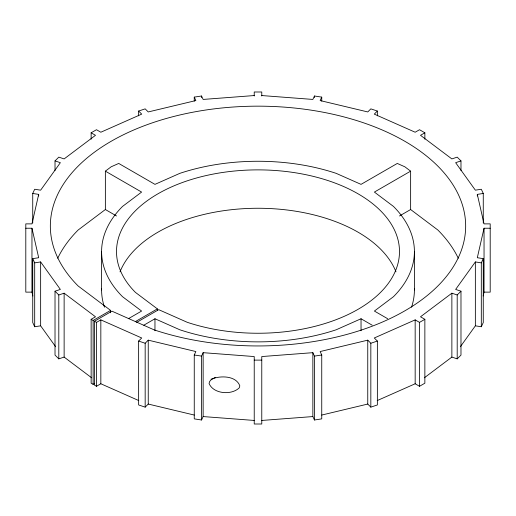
<?xml version="1.0" encoding="UTF-8"?>
<svg xmlns="http://www.w3.org/2000/svg" width="516" height="516" viewBox="0 0 516 516"><rect width="100%" height="100%" fill="white"/><g stroke="black" fill="none" stroke-linecap="round" stroke-linejoin="round"><path stroke-width="0.77" d="M32.734 223.015L32.734 193.461L38.687 194.384L31.96 223.873L25.8 223.873L25.8 292.127L31.96 292.127L32.843 296.003M490.2 228.233L484.04 228.233L477.313 257.723L483.266 258.645L483.266 322.539L481.312 326.751L475.359 325.828L460.337 346.765M483.157 296.003L484.04 292.127L484.04 228.233M32.734 193.461L34.688 189.249L40.641 190.172L60.359 162.688L55.019 160.915L55.019 170.499M377.209 400.584L415.167 383.769L419.521 386.284L424.862 383.201L424.862 319.307L419.521 322.39L415.167 319.875L374.287 337.986L377.37 341.063L377.37 404.957L370.83 407.137L370.83 343.243L367.753 340.16L320.152 351.544L321.745 354.982L321.745 418.876L314.45 419.998L314.45 356.111L312.857 352.673L261.773 356.556L261.773 424.004L254.227 424.004L254.227 356.556L203.143 352.673L203.143 416.567L201.55 419.998L194.255 418.876L194.255 354.982L195.848 351.544L148.247 340.16L145.17 343.243L145.17 407.137L138.63 404.957L138.63 341.063L141.713 337.986L100.833 319.875L96.479 322.39L94.48 321.236L94.48 385.123L96.479 386.284L100.833 383.769L138.791 400.584M321.745 101.123L321.745 97.124L314.45 96.002L312.857 99.433L261.773 95.55M201.55 419.998L201.55 356.111L203.143 352.673M321.745 97.124L320.152 100.562L367.753 111.946L370.83 108.863L377.37 111.043L377.37 115.836M481.312 326.751L481.312 262.857L483.266 258.645M481.312 262.857L475.359 261.935L455.641 289.418L460.982 291.198L460.982 355.085L457.202 358.865L451.868 357.085L424.346 377.796M55.019 160.915L58.798 157.135L64.132 158.915L95.499 135.315L91.139 132.799L91.139 139.191M377.37 111.043L374.287 114.126L415.167 132.231L419.521 129.716L424.862 132.799L424.862 139.191M145.17 407.137L148.247 404.054L148.247 340.16M457.202 358.865L457.202 294.971L460.982 291.198M57.727 258.252A207.658 119.893 0 0 1 78.161 230.001L105.367 209.528L105.367 171.151L111.166 166.791L118.719 163.443L154.961 184.367L179.8 173.363A156.406 90.3 0 0 1 336.2 173.363L361.039 184.367L397.281 163.443L404.834 166.791L410.633 171.151L410.633 209.528L437.839 230.001A207.658 119.893 0 0 1 458.273 258.252M457.202 294.971L451.868 293.191L420.501 316.792L424.862 319.307M91.139 132.799L96.479 129.716L100.833 132.231L141.713 114.126L138.63 111.043L145.17 108.863L148.247 111.946L195.848 100.562L194.255 97.124L201.55 96.002L203.143 99.433L254.227 95.55M94.538 383.549L93.144 384.356L91.139 383.201L91.139 319.307L95.499 316.792L64.132 293.191L58.798 294.971L55.019 291.198L60.359 289.418L40.641 261.935L34.688 262.857L32.734 258.645L38.687 257.723L31.96 228.233L25.8 228.233M91.139 319.307L93.144 320.462L110.585 310.393L78.161 285.999A207.658 119.893 0 0 1 221.938 107.986A207.658 119.893 0 0 1 462.504 246.874A207.658 119.893 0 0 1 154.168 329.885L111.92 311.167L94.48 321.236M424.862 132.799L420.501 135.315L451.868 158.915L457.202 157.135L460.982 160.915L460.982 170.499M128.368 318.701L141.61 311.058L122.55 296.713A156.406 90.3 0 0 1 122.55 206.413L141.61 192.075L105.367 171.151M135.353 321.603L157.374 308.89L135.463 292.411A141.494 81.689 0 0 1 233.432 171.119A141.494 81.689 0 0 1 397.339 265.753A141.494 81.689 0 0 1 187.256 322.307L158.709 309.665L136.688 322.371M143.809 325.203L154.961 318.759L179.8 329.769A156.406 90.3 0 0 0 336.2 329.769L361.039 318.759L372.191 325.203M410.633 171.151L374.39 192.075L393.45 206.413A156.406 90.3 0 0 1 393.45 296.713L374.39 311.058L387.632 318.701M399.481 215.972L410.633 209.528M215.404 377.325L211.134 379.795L209.599 381.537L209.07 383.491C213.424 394.024 231.626 395.482 239.295 387.78L239.817 385.826C236.218 376.119 222.125 375.583 213.572 378.383M460.982 160.915L455.641 162.688L475.359 190.172L481.312 189.249L483.266 193.461L483.266 223.015M55.019 291.198L55.019 355.085L58.798 358.865L64.132 357.085L91.654 377.796M370.83 343.243L377.37 341.063M211.025 379.17L212.94 378.583M321.713 415.064L367.753 404.054L370.83 407.137M477.313 195.983L477.313 194.384L483.266 193.461M32.734 258.645L32.734 322.539L34.688 326.751L40.641 325.828L55.663 346.765M314.45 356.111L321.745 354.982M261.773 420.45L312.857 416.567L314.45 419.998M484.04 292.127L490.2 292.127L490.2 223.873L484.04 223.873L477.313 194.384M254.227 360.116L261.773 360.116M203.143 416.567L254.227 420.45M194.255 354.982L201.55 356.111M148.247 404.054L194.287 415.064M138.63 341.063L145.17 343.243M105.367 209.528L116.519 215.972M475.359 261.935L475.359 325.828M451.868 293.191L451.868 357.085M419.521 322.39L419.521 386.284M415.167 319.875L415.167 383.769M414.406 251.563L414.406 289.947M367.753 340.16L367.753 404.054M361.039 318.759L361.039 330.756M314.45 96.002L314.45 97.595M312.857 352.673L312.857 416.567M261.773 95.989L261.773 91.996L254.227 91.996L254.227 95.989M201.55 96.002L201.55 97.595M194.255 97.124L194.255 101.123M157.374 308.89L157.374 310.49M154.961 318.759L154.961 330.756M138.63 111.043L138.63 115.836M110.585 310.393L110.585 312.786M101.594 251.563L101.594 289.947M100.833 319.875L100.833 383.769M96.479 322.39L96.479 386.284M93.144 320.462L93.144 384.356M64.132 293.191L64.132 357.085M58.798 294.971L58.798 358.865M40.641 261.935L40.641 325.828M38.687 194.384L38.687 195.983M34.688 262.857L34.688 326.751M31.96 228.233L31.96 292.127M104.477 307.201A156.406 90.3 0 0 1 101.62 288.386M414.38 288.386A156.406 90.3 0 0 1 411.523 307.201M120.022 271.855A141.494 81.689 0 0 1 258 208.258A141.494 81.689 0 0 1 395.978 271.855"/></g></svg>
